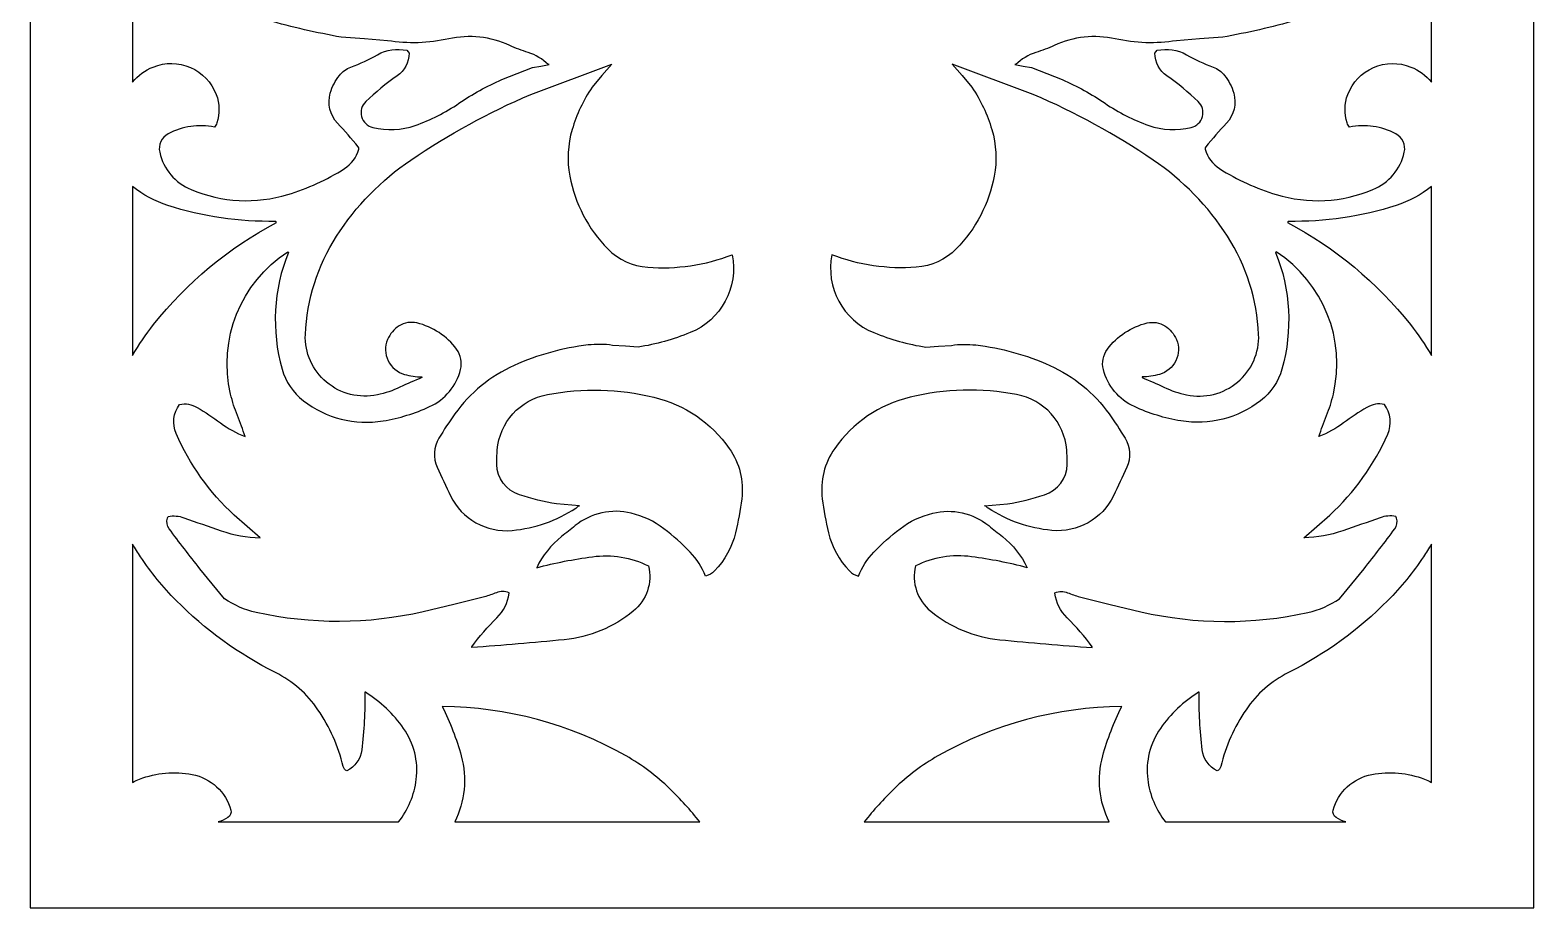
# Model space of a CAD drawing. Header units: centimetres. Extents: x -1.13 to 1.13, y -4.26 to 4.26.
# Drawn here: x -1.129 to 1.129, y -4.261 to -2.943 of the extents above; entities that cross this region are included whole.
import ezdxf

# ---------------------------------------------------------------- set-up
doc = ezdxf.new("R2010")
doc.units = ezdxf.units.CM
doc.header["$MEASUREMENT"] = 0
doc.layers.add('Layer 1', color=7, linetype='Continuous')

msp = doc.modelspace()

# ---------------------------------------------------------------- linework, layer by layer
at = {"layer": 'Layer 1', "color": 177}
for points, knots in [([(-1.12941, 4.26053), (-1.12941, 4.26053), (1.12942, 4.26053), (1.12942, 4.26053), (1.12942, 4.26053), (1.12942, 4.26053), (1.12942, -4.26054), (1.12942, -4.26054), (1.12942, -4.26054), (1.12942, -4.26054), (-1.12941, -4.26054), (-1.12941, -4.26054), (-1.12941, -4.26054), (-1.12941, -4.26054), (-1.12941, 4.26053), (-1.12941, 4.26053)], [0, 0, 0, 0, 0.2, 0.2, 0.2, 0.2, 0.4, 0.4, 0.4, 0.4, 0.6, 0.6, 0.6, 0.6, 1, 1, 1, 1]), ([(-0.97542, -3.02058), (-0.97542, -3.02058), (-0.97542, -2.56163), (-0.97542, -2.56163), (-0.97542, -2.56163), (-0.96508, -2.57452), (-0.95244, -2.5855), (-0.9381, -2.59396), (-0.9381, -2.59396), (-0.93517, -2.59569), (-0.93176, -2.59646), (-0.92837, -2.59618), (-0.92837, -2.59618), (-0.92268, -2.58577), (-0.92312, -2.57311), (-0.92954, -2.56312), (-0.92954, -2.56312), (-0.93936, -2.54782), (-0.94772, -2.53165), (-0.95452, -2.51481), (-0.95452, -2.51481), (-0.96332, -2.49304), (-0.95618, -2.46818), (-0.93717, -2.45423), (-0.93717, -2.45423), (-0.92495, -2.44528), (-0.91176, -2.43773), (-0.89781, -2.43173), (-0.89781, -2.43173), (-0.8856, -2.42647), (-0.87199, -2.42535), (-0.85907, -2.42852), (-0.85907, -2.42852), (-0.83942, -2.43333), (-0.82527, -2.45027), (-0.82412, -2.47029), (-0.82412, -2.47029), (-0.82369, -2.47802), (-0.82355, -2.48577), (-0.82372, -2.49351), (-0.82372, -2.49351), (-0.82382, -2.49824), (-0.82536, -2.50283), (-0.82812, -2.50669), (-0.82812, -2.50669), (-0.82812, -2.50669), (-0.848, -2.5228), (-0.848, -2.5228), (-0.848, -2.5228), (-0.8884, -2.56194), (-0.91917, -2.60982), (-0.93785, -2.66266), (-0.93785, -2.66266), (-0.95326, -2.70626), (-0.95058, -2.75418), (-0.93037, -2.79581), (-0.93037, -2.79581), (-0.89907, -2.86027), (-0.84139, -2.90842), (-0.77195, -2.92798), (-0.77195, -2.92798), (-0.73573, -2.93819), (-0.69902, -2.94662), (-0.66196, -2.95325), (-0.66196, -2.95325), (-0.66196, -2.95325), (-0.62719, -2.95594), (-0.62719, -2.95594), (-0.62719, -2.95594), (-0.62719, -2.95594), (-0.59242, -2.95862), (-0.59242, -2.95862), (-0.59242, -2.95862), (-0.56187, -2.96339), (-0.53067, -2.9624), (-0.50048, -2.95571), (-0.50048, -2.95571), (-0.46973, -2.94888), (-0.43757, -2.95238), (-0.40904, -2.96563), (-0.40904, -2.96563), (-0.40005, -2.9698), (-0.39078, -2.97336), (-0.3813, -2.97627), (-0.3813, -2.97627), (-0.36994, -2.97975), (-0.35963, -2.986), (-0.3513, -2.99442), (-0.3513, -2.99442), (-0.3513, -2.99442), (-0.3504, -2.99442), (-0.3504, -2.99442), (-0.3504, -2.99442), (-0.3504, -2.99442), (-0.34949, -2.99442), (-0.34949, -2.99442), (-0.34949, -2.99442), (-0.34949, -2.99442), (-0.36214, -2.99665), (-0.36214, -2.99665), (-0.36214, -2.99665), (-0.36214, -2.99665), (-0.37478, -2.99889), (-0.37478, -2.99889), (-0.37478, -2.99889), (-0.37478, -2.99889), (-0.39781, -3.00784), (-0.39781, -3.00784), (-0.39781, -3.00784), (-0.39781, -3.00784), (-0.42084, -3.01679), (-0.42084, -3.01679), (-0.42084, -3.01679), (-0.44338, -3.02665), (-0.46493, -3.0386), (-0.48519, -3.05248), (-0.48519, -3.05248), (-0.5055, -3.0664), (-0.52759, -3.07757), (-0.55088, -3.0857), (-0.55088, -3.0857), (-0.57133, -3.09284), (-0.59342, -3.09394), (-0.6145, -3.08889), (-0.6145, -3.08889), (-0.62279, -3.08691), (-0.62924, -3.08064), (-0.63147, -3.07249), (-0.63147, -3.07249), (-0.6337, -3.06433), (-0.63126, -3.05562), (-0.62511, -3.04977), (-0.62511, -3.04977), (-0.61043, -3.03587), (-0.59475, -3.02306), (-0.57819, -3.01144), (-0.57819, -3.01144), (-0.56702, -3.0036), (-0.56024, -2.99098), (-0.55991, -2.97741), (-0.55991, -2.97741), (-0.55991, -2.97741), (-0.56172, -2.97517), (-0.56172, -2.97517), (-0.56172, -2.97517), (-0.56172, -2.97517), (-0.56353, -2.97294), (-0.56353, -2.97294), (-0.56353, -2.97294), (-0.57848, -2.96969), (-0.59413, -2.97203), (-0.60745, -2.97952), (-0.60745, -2.97952), (-0.62035, -2.98677), (-0.63379, -2.99302), (-0.64766, -2.99822), (-0.64766, -2.99822), (-0.65434, -3.00073), (-0.66023, -3.00498), (-0.66467, -3.01053), (-0.66467, -3.01053), (-0.67098, -3.01839), (-0.67566, -3.02741), (-0.67845, -3.03706), (-0.67845, -3.03706), (-0.68305, -3.05304), (-0.67891, -3.07026), (-0.6675, -3.08245), (-0.6675, -3.08245), (-0.65683, -3.09386), (-0.64652, -3.1056), (-0.6366, -3.11766), (-0.6366, -3.11766), (-0.63572, -3.11873), (-0.63541, -3.12016), (-0.63577, -3.1215), (-0.63577, -3.1215), (-0.63903, -3.13351), (-0.6467, -3.14388), (-0.65727, -3.15059), (-0.65727, -3.15059), (-0.68371, -3.16735), (-0.71232, -3.18044), (-0.74234, -3.18951), (-0.74234, -3.18951), (-0.79008, -3.20394), (-0.84138, -3.20132), (-0.88738, -3.18212), (-0.88738, -3.18212), (-0.91139, -3.17209), (-0.92902, -3.1512), (-0.93474, -3.12601), (-0.93474, -3.12601), (-0.93725, -3.11499), (-0.93202, -3.10368), (-0.92197, -3.09834), (-0.92197, -3.09834), (-0.90071, -3.08706), (-0.87613, -3.08354), (-0.85251, -3.08838), (-0.85251, -3.08838), (-0.85087, -3.08654), (-0.84963, -3.08436), (-0.84889, -3.08202), (-0.84889, -3.08202), (-0.84441, -3.06803), (-0.84473, -3.05295), (-0.8498, -3.03916), (-0.8498, -3.03916), (-0.85666, -3.02109), (-0.87063, -3.00644), (-0.88848, -2.99871), (-0.88848, -2.99871), (-0.90633, -2.99097), (-0.92658, -2.99072), (-0.94462, -2.998), (-0.94462, -2.998), (-0.95669, -3.00286), (-0.96727, -3.01065), (-0.97542, -3.02058)], [0, 0, 0, 0, 0.0178571, 0.0178571, 0.0178571, 0.0178571, 0.0357143, 0.0357143, 0.0357143, 0.0357143, 0.0535714, 0.0535714, 0.0535714, 0.0535714, 0.0714286, 0.0714286, 0.0714286, 0.0714286, 0.0892857, 0.0892857, 0.0892857, 0.0892857, 0.1071429, 0.1071429, 0.1071429, 0.1071429, 0.125, 0.125, 0.125, 0.125, 0.1428571, 0.1428571, 0.1428571, 0.1428571, 0.1607143, 0.1607143, 0.1607143, 0.1607143, 0.1785714, 0.1785714, 0.1785714, 0.1785714, 0.1964286, 0.1964286, 0.1964286, 0.1964286, 0.2142857, 0.2142857, 0.2142857, 0.2142857, 0.2321429, 0.2321429, 0.2321429, 0.2321429, 0.25, 0.25, 0.25, 0.25, 0.2678571, 0.2678571, 0.2678571, 0.2678571, 0.2857143, 0.2857143, 0.2857143, 0.2857143, 0.3035714, 0.3035714, 0.3035714, 0.3035714, 0.3214286, 0.3214286, 0.3214286, 0.3214286, 0.3392857, 0.3392857, 0.3392857, 0.3392857, 0.3571429, 0.3571429, 0.3571429, 0.3571429, 0.375, 0.375, 0.375, 0.375, 0.3928571, 0.3928571, 0.3928571, 0.3928571, 0.4107143, 0.4107143, 0.4107143, 0.4107143, 0.4285714, 0.4285714, 0.4285714, 0.4285714, 0.4464286, 0.4464286, 0.4464286, 0.4464286, 0.4642857, 0.4642857, 0.4642857, 0.4642857, 0.4821429, 0.4821429, 0.4821429, 0.4821429, 0.5, 0.5, 0.5, 0.5, 0.5178571, 0.5178571, 0.5178571, 0.5178571, 0.5357143, 0.5357143, 0.5357143, 0.5357143, 0.5535714, 0.5535714, 0.5535714, 0.5535714, 0.5714286, 0.5714286, 0.5714286, 0.5714286, 0.5892857, 0.5892857, 0.5892857, 0.5892857, 0.6071429, 0.6071429, 0.6071429, 0.6071429, 0.625, 0.625, 0.625, 0.625, 0.6428571, 0.6428571, 0.6428571, 0.6428571, 0.6607143, 0.6607143, 0.6607143, 0.6607143, 0.6785714, 0.6785714, 0.6785714, 0.6785714, 0.6964286, 0.6964286, 0.6964286, 0.6964286, 0.7142857, 0.7142857, 0.7142857, 0.7142857, 0.7321429, 0.7321429, 0.7321429, 0.7321429, 0.75, 0.75, 0.75, 0.75, 0.7678571, 0.7678571, 0.7678571, 0.7678571, 0.7857143, 0.7857143, 0.7857143, 0.7857143, 0.8035714, 0.8035714, 0.8035714, 0.8035714, 0.8214286, 0.8214286, 0.8214286, 0.8214286, 0.8392857, 0.8392857, 0.8392857, 0.8392857, 0.8571429, 0.8571429, 0.8571429, 0.8571429, 0.875, 0.875, 0.875, 0.875, 0.8928571, 0.8928571, 0.8928571, 0.8928571, 0.9107143, 0.9107143, 0.9107143, 0.9107143, 0.9285714, 0.9285714, 0.9285714, 0.9285714, 0.9464286, 0.9464286, 0.9464286, 0.9464286, 0.9642857, 0.9642857, 0.9642857, 0.9642857, 1, 1, 1, 1]), ([(0.97542, -2.56163), (0.97542, -2.56163), (0.97542, -3.02059), (0.97542, -3.02059), (0.97542, -3.02059), (0.96727, -3.01065), (0.95671, -3.00286), (0.94463, -2.998), (0.94463, -2.998), (0.92655, -2.99073), (0.90627, -2.99101), (0.88841, -2.99878), (0.88841, -2.99878), (0.87055, -3.00655), (0.85665, -3.02106), (0.8498, -3.03916), (0.8498, -3.03916), (0.84473, -3.05297), (0.84441, -3.06804), (0.8489, -3.08204), (0.8489, -3.08204), (0.84965, -3.08438), (0.85088, -3.08654), (0.85252, -3.08838), (0.85252, -3.08838), (0.87612, -3.08354), (0.90072, -3.08707), (0.92198, -3.09834), (0.92198, -3.09834), (0.93202, -3.10367), (0.93724, -3.115), (0.93475, -3.12601), (0.93475, -3.12601), (0.92903, -3.15118), (0.91138, -3.17209), (0.88738, -3.18212), (0.88738, -3.18212), (0.84141, -3.20132), (0.79006, -3.20393), (0.74234, -3.18951), (0.74234, -3.18951), (0.71233, -3.18044), (0.6837, -3.16734), (0.65727, -3.15059), (0.65727, -3.15059), (0.6467, -3.14389), (0.63903, -3.13351), (0.63577, -3.1215), (0.63577, -3.1215), (0.63541, -3.12016), (0.63572, -3.11873), (0.63661, -3.11766), (0.63661, -3.11766), (0.64652, -3.1056), (0.65683, -3.09386), (0.6675, -3.08245), (0.6675, -3.08245), (0.67891, -3.07025), (0.68306, -3.05305), (0.67845, -3.03706), (0.67845, -3.03706), (0.67566, -3.02741), (0.67098, -3.01839), (0.66467, -3.01053), (0.66467, -3.01053), (0.66023, -3.00498), (0.65435, -3.00073), (0.64766, -2.99822), (0.64766, -2.99822), (0.63379, -2.99302), (0.62035, -2.98677), (0.60745, -2.97952), (0.60745, -2.97952), (0.59413, -2.97203), (0.57849, -2.96968), (0.56353, -2.97294), (0.56353, -2.97294), (0.56353, -2.97294), (0.56172, -2.97517), (0.56172, -2.97517), (0.56172, -2.97517), (0.56172, -2.97517), (0.55992, -2.97741), (0.55992, -2.97741), (0.55992, -2.97741), (0.56024, -2.99098), (0.56701, -3.0036), (0.57819, -3.01144), (0.57819, -3.01144), (0.59475, -3.02306), (0.61044, -3.03587), (0.62511, -3.04977), (0.62511, -3.04977), (0.63127, -3.05558), (0.63374, -3.06426), (0.63155, -3.07241), (0.63155, -3.07241), (0.62936, -3.08055), (0.62276, -3.08688), (0.6145, -3.08889), (0.6145, -3.08889), (0.59343, -3.09394), (0.57133, -3.09283), (0.55088, -3.0857), (0.55088, -3.0857), (0.5276, -3.07757), (0.5055, -3.0664), (0.48519, -3.05248), (0.48519, -3.05248), (0.46493, -3.0386), (0.44338, -3.02665), (0.42085, -3.01679), (0.42085, -3.01679), (0.42085, -3.01679), (0.39781, -3.00784), (0.39781, -3.00784), (0.39781, -3.00784), (0.39781, -3.00784), (0.37478, -2.99889), (0.37478, -2.99889), (0.37478, -2.99889), (0.37478, -2.99889), (0.36214, -2.99665), (0.36214, -2.99665), (0.36214, -2.99665), (0.36214, -2.99665), (0.34949, -2.99442), (0.34949, -2.99442), (0.34949, -2.99442), (0.34949, -2.99442), (0.3504, -2.99442), (0.3504, -2.99442), (0.3504, -2.99442), (0.3504, -2.99442), (0.3513, -2.99442), (0.3513, -2.99442), (0.3513, -2.99442), (0.35963, -2.986), (0.36994, -2.97975), (0.3813, -2.97627), (0.3813, -2.97627), (0.39079, -2.97336), (0.40006, -2.9698), (0.40904, -2.96563), (0.40904, -2.96563), (0.43756, -2.95238), (0.46974, -2.94889), (0.50048, -2.95571), (0.50048, -2.95571), (0.53067, -2.9624), (0.56186, -2.96339), (0.59243, -2.95862), (0.59243, -2.95862), (0.59243, -2.95862), (0.62719, -2.95594), (0.62719, -2.95594), (0.62719, -2.95594), (0.62719, -2.95594), (0.66196, -2.95325), (0.66196, -2.95325), (0.66196, -2.95325), (0.69902, -2.94662), (0.73573, -2.93819), (0.77195, -2.92798), (0.77195, -2.92798), (0.84142, -2.90839), (0.89907, -2.86032), (0.93037, -2.79581), (0.93037, -2.79581), (0.95058, -2.75415), (0.95328, -2.70628), (0.93785, -2.66266), (0.93785, -2.66266), (0.91916, -2.6098), (0.88842, -2.56195), (0.848, -2.5228), (0.848, -2.5228), (0.848, -2.5228), (0.82813, -2.50669), (0.82813, -2.50669), (0.82813, -2.50669), (0.82536, -2.50283), (0.82382, -2.49824), (0.82372, -2.49351), (0.82372, -2.49351), (0.82355, -2.48577), (0.82369, -2.47802), (0.82413, -2.47029), (0.82413, -2.47029), (0.82526, -2.45029), (0.83945, -2.43334), (0.85907, -2.42852), (0.85907, -2.42852), (0.87199, -2.42534), (0.88561, -2.42647), (0.89782, -2.43173), (0.89782, -2.43173), (0.91175, -2.43773), (0.92496, -2.44528), (0.93717, -2.45423), (0.93717, -2.45423), (0.95617, -2.46816), (0.96329, -2.49306), (0.95452, -2.51481), (0.95452, -2.51481), (0.94773, -2.53164), (0.93936, -2.54782), (0.92954, -2.56312), (0.92954, -2.56312), (0.92312, -2.57312), (0.92267, -2.58576), (0.92837, -2.59618), (0.92837, -2.59618), (0.93177, -2.59646), (0.93517, -2.59569), (0.9381, -2.59396), (0.9381, -2.59396), (0.95245, -2.58549), (0.96508, -2.57452), (0.97542, -2.56163)], [0, 0, 0, 0, 0.0178571, 0.0178571, 0.0178571, 0.0178571, 0.0357143, 0.0357143, 0.0357143, 0.0357143, 0.0535714, 0.0535714, 0.0535714, 0.0535714, 0.0714286, 0.0714286, 0.0714286, 0.0714286, 0.0892857, 0.0892857, 0.0892857, 0.0892857, 0.1071429, 0.1071429, 0.1071429, 0.1071429, 0.125, 0.125, 0.125, 0.125, 0.1428571, 0.1428571, 0.1428571, 0.1428571, 0.1607143, 0.1607143, 0.1607143, 0.1607143, 0.1785714, 0.1785714, 0.1785714, 0.1785714, 0.1964286, 0.1964286, 0.1964286, 0.1964286, 0.2142857, 0.2142857, 0.2142857, 0.2142857, 0.2321429, 0.2321429, 0.2321429, 0.2321429, 0.25, 0.25, 0.25, 0.25, 0.2678571, 0.2678571, 0.2678571, 0.2678571, 0.2857143, 0.2857143, 0.2857143, 0.2857143, 0.3035714, 0.3035714, 0.3035714, 0.3035714, 0.3214286, 0.3214286, 0.3214286, 0.3214286, 0.3392857, 0.3392857, 0.3392857, 0.3392857, 0.3571429, 0.3571429, 0.3571429, 0.3571429, 0.375, 0.375, 0.375, 0.375, 0.3928571, 0.3928571, 0.3928571, 0.3928571, 0.4107143, 0.4107143, 0.4107143, 0.4107143, 0.4285714, 0.4285714, 0.4285714, 0.4285714, 0.4464286, 0.4464286, 0.4464286, 0.4464286, 0.4642857, 0.4642857, 0.4642857, 0.4642857, 0.4821429, 0.4821429, 0.4821429, 0.4821429, 0.5, 0.5, 0.5, 0.5, 0.5178571, 0.5178571, 0.5178571, 0.5178571, 0.5357143, 0.5357143, 0.5357143, 0.5357143, 0.5535714, 0.5535714, 0.5535714, 0.5535714, 0.5714286, 0.5714286, 0.5714286, 0.5714286, 0.5892857, 0.5892857, 0.5892857, 0.5892857, 0.6071429, 0.6071429, 0.6071429, 0.6071429, 0.625, 0.625, 0.625, 0.625, 0.6428571, 0.6428571, 0.6428571, 0.6428571, 0.6607143, 0.6607143, 0.6607143, 0.6607143, 0.6785714, 0.6785714, 0.6785714, 0.6785714, 0.6964286, 0.6964286, 0.6964286, 0.6964286, 0.7142857, 0.7142857, 0.7142857, 0.7142857, 0.7321429, 0.7321429, 0.7321429, 0.7321429, 0.75, 0.75, 0.75, 0.75, 0.7678571, 0.7678571, 0.7678571, 0.7678571, 0.7857143, 0.7857143, 0.7857143, 0.7857143, 0.8035714, 0.8035714, 0.8035714, 0.8035714, 0.8214286, 0.8214286, 0.8214286, 0.8214286, 0.8392857, 0.8392857, 0.8392857, 0.8392857, 0.8571429, 0.8571429, 0.8571429, 0.8571429, 0.875, 0.875, 0.875, 0.875, 0.8928571, 0.8928571, 0.8928571, 0.8928571, 0.9107143, 0.9107143, 0.9107143, 0.9107143, 0.9285714, 0.9285714, 0.9285714, 0.9285714, 0.9464286, 0.9464286, 0.9464286, 0.9464286, 0.9642857, 0.9642857, 0.9642857, 0.9642857, 1, 1, 1, 1]), ([(-0.25557, -2.99352), (-0.25557, -2.99352), (-0.37749, -3.03916), (-0.37749, -3.03916), (-0.37749, -3.03916), (-0.44049, -3.06624), (-0.50072, -3.09921), (-0.5574, -3.13763), (-0.5574, -3.13763), (-0.6021, -3.16793), (-0.64012, -3.20688), (-0.66919, -3.25216), (-0.66919, -3.25216), (-0.69758, -3.2964), (-0.71371, -3.34724), (-0.71595, -3.39962), (-0.71595, -3.39962), (-0.71709, -3.42707), (-0.70536, -3.4535), (-0.68416, -3.47121), (-0.68416, -3.47121), (-0.66297, -3.48892), (-0.63488, -3.49596), (-0.60778, -3.49021), (-0.60778, -3.49021), (-0.59602, -3.48772), (-0.58461, -3.48387), (-0.57378, -3.47871), (-0.57378, -3.47871), (-0.56298, -3.47358), (-0.55203, -3.46875), (-0.54095, -3.46425), (-0.54095, -3.46425), (-0.54095, -3.46425), (-0.54095, -3.4638), (-0.54095, -3.4638), (-0.54095, -3.4638), (-0.54095, -3.4638), (-0.54095, -3.46335), (-0.54095, -3.46335), (-0.54095, -3.46335), (-0.54975, -3.46322), (-0.5585, -3.46195), (-0.56696, -3.45957), (-0.56696, -3.45957), (-0.57779, -3.45653), (-0.58678, -3.44904), (-0.59165, -3.43899), (-0.59165, -3.43899), (-0.59652, -3.42895), (-0.59679, -3.41725), (-0.59242, -3.40698), (-0.59242, -3.40698), (-0.58886, -3.3986), (-0.58276, -3.3915), (-0.57499, -3.38667), (-0.57499, -3.38667), (-0.56709, -3.38175), (-0.55751, -3.38019), (-0.54844, -3.38233), (-0.54844, -3.38233), (-0.52439, -3.38801), (-0.50318, -3.40205), (-0.48867, -3.42188), (-0.48867, -3.42188), (-0.48226, -3.43064), (-0.48009, -3.44177), (-0.48276, -3.45227), (-0.48276, -3.45227), (-0.48898, -3.47684), (-0.5061, -3.49731), (-0.52929, -3.50797), (-0.52929, -3.50797), (-0.55145, -3.51815), (-0.57491, -3.52533), (-0.59901, -3.5293), (-0.59901, -3.5293), (-0.64144, -3.53631), (-0.68492, -3.52536), (-0.71885, -3.49915), (-0.71885, -3.49915), (-0.73443, -3.48712), (-0.74569, -3.47044), (-0.75097, -3.45158), (-0.75097, -3.45158), (-0.76717, -3.39371), (-0.76382, -3.33213), (-0.74144, -3.27632), (-0.74144, -3.27632), (-0.74144, -3.27632), (-0.74234, -3.27542), (-0.74234, -3.27542), (-0.74234, -3.27542), (-0.81328, -3.32196), (-0.84752, -3.40722), (-0.82812, -3.48931), (-0.82812, -3.48931), (-0.82556, -3.50021), (-0.82217, -3.51091), (-0.818, -3.52132), (-0.818, -3.52132), (-0.81384, -3.53172), (-0.80999, -3.54223), (-0.80645, -3.55285), (-0.80645, -3.55285), (-0.8196, -3.54765), (-0.83203, -3.54078), (-0.84341, -3.53244), (-0.84341, -3.53244), (-0.85476, -3.52412), (-0.8665, -3.51634), (-0.87857, -3.5091), (-0.87857, -3.5091), (-0.88647, -3.50438), (-0.89585, -3.50275), (-0.90489, -3.50452), (-0.90489, -3.50452), (-0.91429, -3.51727), (-0.91619, -3.53399), (-0.90986, -3.54849), (-0.90986, -3.54849), (-0.88966, -3.59485), (-0.85999, -3.63655), (-0.82271, -3.67098), (-0.82271, -3.67098), (-0.82271, -3.67098), (-0.8033, -3.68798), (-0.8033, -3.68798), (-0.8033, -3.68798), (-0.8033, -3.68798), (-0.78388, -3.70499), (-0.78388, -3.70499), (-0.78388, -3.70499), (-0.80379, -3.70441), (-0.82351, -3.70082), (-0.84234, -3.69435), (-0.84234, -3.69435), (-0.86106, -3.68792), (-0.87974, -3.68138), (-0.89838, -3.67473), (-0.89838, -3.67473), (-0.90596, -3.67202), (-0.91412, -3.67134), (-0.92205, -3.67277), (-0.92205, -3.67277), (-0.92205, -3.67277), (-0.9225, -3.67411), (-0.9225, -3.67411), (-0.9225, -3.67411), (-0.9225, -3.67411), (-0.92295, -3.67545), (-0.92295, -3.67545), (-0.92295, -3.67545), (-0.92485, -3.68081), (-0.92394, -3.68675), (-0.92053, -3.69131), (-0.92053, -3.69131), (-0.90537, -3.7116), (-0.88992, -3.73167), (-0.87419, -3.75152), (-0.87419, -3.75152), (-0.87419, -3.75152), (-0.85567, -3.77389), (-0.85567, -3.77389), (-0.85567, -3.77389), (-0.85567, -3.77389), (-0.83716, -3.79627), (-0.83716, -3.79627), (-0.83716, -3.79627), (-0.82296, -3.80613), (-0.80695, -3.81315), (-0.79002, -3.81691), (-0.79002, -3.81691), (-0.70737, -3.8353), (-0.62164, -3.83498), (-0.53914, -3.81595), (-0.53914, -3.81595), (-0.53914, -3.81595), (-0.49308, -3.80477), (-0.49308, -3.80477), (-0.49308, -3.80477), (-0.49308, -3.80477), (-0.44703, -3.79359), (-0.44703, -3.79359), (-0.44703, -3.79359), (-0.44091, -3.79185), (-0.43491, -3.78973), (-0.42907, -3.78724), (-0.42907, -3.78724), (-0.42298, -3.78464), (-0.41607, -3.78467), (-0.41, -3.78732), (-0.41, -3.78732), (-0.41, -3.78732), (-0.41, -3.78776), (-0.41, -3.78776), (-0.41, -3.78776), (-0.41, -3.78776), (-0.41, -3.78821), (-0.41, -3.78821), (-0.41, -3.78821), (-0.41174, -3.80213), (-0.41818, -3.81507), (-0.42825, -3.82493), (-0.42825, -3.82493), (-0.44206, -3.83845), (-0.45469, -3.85311), (-0.46599, -3.86876), (-0.46599, -3.86876), (-0.46599, -3.86876), (-0.46599, -3.8692), (-0.46599, -3.8692), (-0.46599, -3.8692), (-0.46599, -3.8692), (-0.46599, -3.86965), (-0.46599, -3.86965), (-0.46599, -3.86965), (-0.41962, -3.86627), (-0.3733, -3.86234), (-0.32703, -3.85783), (-0.32703, -3.85783), (-0.28897, -3.85413), (-0.25292, -3.83927), (-0.22344, -3.81514), (-0.22344, -3.81514), (-0.20329, -3.79864), (-0.19438, -3.77224), (-0.20048, -3.74705), (-0.20048, -3.74705), (-0.22654, -3.73421), (-0.25587, -3.72939), (-0.28472, -3.73323), (-0.28472, -3.73323), (-0.31295, -3.73699), (-0.34092, -3.7425), (-0.36846, -3.74973), (-0.36846, -3.74973), (-0.35973, -3.73159), (-0.34696, -3.71563), (-0.33112, -3.70306), (-0.33112, -3.70306), (-0.32425, -3.69761), (-0.3174, -3.69213), (-0.31059, -3.68662), (-0.31059, -3.68662), (-0.2871, -3.66762), (-0.25594, -3.66067), (-0.2265, -3.66784), (-0.2265, -3.66784), (-0.2087, -3.67217), (-0.192, -3.68014), (-0.17746, -3.69121), (-0.17746, -3.69121), (-0.16339, -3.70193), (-0.15018, -3.71373), (-0.13796, -3.72649), (-0.13796, -3.72649), (-0.12801, -3.73686), (-0.12012, -3.749), (-0.1147, -3.76226), (-0.1147, -3.76226), (-0.10958, -3.76107), (-0.10493, -3.75843), (-0.10131, -3.75466), (-0.10131, -3.75466), (-0.08586, -3.73863), (-0.07501, -3.71882), (-0.06986, -3.69725), (-0.06986, -3.69725), (-0.06584, -3.68041), (-0.06271, -3.66337), (-0.06049, -3.6462), (-0.06049, -3.6462), (-0.05704, -3.6196), (-0.06368, -3.59269), (-0.07914, -3.57068), (-0.07914, -3.57068), (-0.10616, -3.53221), (-0.1464, -3.50486), (-0.19236, -3.49378), (-0.19236, -3.49378), (-0.24483, -3.48113), (-0.29941, -3.47975), (-0.35246, -3.48975), (-0.35246, -3.48975), (-0.3936, -3.49751), (-0.4244, -3.53156), (-0.42763, -3.57294), (-0.42763, -3.57294), (-0.4282, -3.58014), (-0.42843, -3.58737), (-0.42833, -3.59459), (-0.42833, -3.59459), (-0.42803, -3.61548), (-0.41438, -3.63387), (-0.39432, -3.64034), (-0.39432, -3.64034), (-0.37612, -3.64621), (-0.35752, -3.65078), (-0.33866, -3.65398), (-0.33866, -3.65398), (-0.33866, -3.65398), (-0.30434, -3.65666), (-0.30434, -3.65666), (-0.30434, -3.65666), (-0.30434, -3.65666), (-0.30525, -3.65711), (-0.30525, -3.65711), (-0.30525, -3.65711), (-0.30525, -3.65711), (-0.30615, -3.65756), (-0.30615, -3.65756), (-0.30615, -3.65756), (-0.30721, -3.65859), (-0.30837, -3.65952), (-0.30962, -3.66033), (-0.30962, -3.66033), (-0.33826, -3.67907), (-0.37111, -3.69055), (-0.40527, -3.69377), (-0.40527, -3.69377), (-0.44402, -3.69744), (-0.48098, -3.67665), (-0.49772, -3.64182), (-0.49772, -3.64182), (-0.50455, -3.6276), (-0.51128, -3.61333), (-0.5179, -3.59902), (-0.5179, -3.59902), (-0.5244, -3.58497), (-0.52347, -3.56863), (-0.51542, -3.5554), (-0.51542, -3.5554), (-0.50783, -3.54292), (-0.49978, -3.53073), (-0.49128, -3.51884), (-0.49128, -3.51884), (-0.46865, -3.48718), (-0.4379, -3.46205), (-0.40224, -3.44605), (-0.40224, -3.44605), (-0.36698, -3.43023), (-0.32947, -3.41988), (-0.29104, -3.41537), (-0.29104, -3.41537), (-0.27895, -3.41395), (-0.26671, -3.41414), (-0.25467, -3.41592), (-0.25467, -3.41592), (-0.25467, -3.41592), (-0.23526, -3.41727), (-0.23526, -3.41727), (-0.23526, -3.41727), (-0.23526, -3.41727), (-0.21584, -3.41861), (-0.21584, -3.41861), (-0.21584, -3.41861), (-0.18915, -3.41434), (-0.16305, -3.40704), (-0.13805, -3.39686), (-0.13805, -3.39686), (-0.09145, -3.37785), (-0.06498, -3.32885), (-0.07496, -3.2799), (-0.07496, -3.2799), (-0.11524, -3.29545), (-0.15854, -3.30189), (-0.20165, -3.29876), (-0.20165, -3.29876), (-0.22437, -3.2971), (-0.24571, -3.28726), (-0.26163, -3.27111), (-0.26163, -3.27111), (-0.2912, -3.2411), (-0.3111, -3.20302), (-0.31879, -3.16177), (-0.31879, -3.16177), (-0.32312, -3.13851), (-0.32188, -3.11457), (-0.31518, -3.09187), (-0.31518, -3.09187), (-0.30852, -3.06936), (-0.29848, -3.04797), (-0.28538, -3.02843), (-0.28538, -3.02843), (-0.28538, -3.02843), (-0.27047, -3.01097), (-0.27047, -3.01097), (-0.27047, -3.01097), (-0.27047, -3.01097), (-0.25557, -2.99352), (-0.25557, -2.99352)], [0, 0, 0, 0, 0.010101, 0.010101, 0.010101, 0.010101, 0.020202, 0.020202, 0.020202, 0.020202, 0.030303, 0.030303, 0.030303, 0.030303, 0.040404, 0.040404, 0.040404, 0.040404, 0.0505051, 0.0505051, 0.0505051, 0.0505051, 0.0606061, 0.0606061, 0.0606061, 0.0606061, 0.0707071, 0.0707071, 0.0707071, 0.0707071, 0.0808081, 0.0808081, 0.0808081, 0.0808081, 0.0909091, 0.0909091, 0.0909091, 0.0909091, 0.1010101, 0.1010101, 0.1010101, 0.1010101, 0.1111111, 0.1111111, 0.1111111, 0.1111111, 0.1212121, 0.1212121, 0.1212121, 0.1212121, 0.1313131, 0.1313131, 0.1313131, 0.1313131, 0.1414141, 0.1414141, 0.1414141, 0.1414141, 0.1515152, 0.1515152, 0.1515152, 0.1515152, 0.1616162, 0.1616162, 0.1616162, 0.1616162, 0.1717172, 0.1717172, 0.1717172, 0.1717172, 0.1818182, 0.1818182, 0.1818182, 0.1818182, 0.1919192, 0.1919192, 0.1919192, 0.1919192, 0.2020202, 0.2020202, 0.2020202, 0.2020202, 0.2121212, 0.2121212, 0.2121212, 0.2121212, 0.2222222, 0.2222222, 0.2222222, 0.2222222, 0.2323232, 0.2323232, 0.2323232, 0.2323232, 0.2424242, 0.2424242, 0.2424242, 0.2424242, 0.2525253, 0.2525253, 0.2525253, 0.2525253, 0.2626263, 0.2626263, 0.2626263, 0.2626263, 0.2727273, 0.2727273, 0.2727273, 0.2727273, 0.2828283, 0.2828283, 0.2828283, 0.2828283, 0.2929293, 0.2929293, 0.2929293, 0.2929293, 0.3030303, 0.3030303, 0.3030303, 0.3030303, 0.3131313, 0.3131313, 0.3131313, 0.3131313, 0.3232323, 0.3232323, 0.3232323, 0.3232323, 0.3333333, 0.3333333, 0.3333333, 0.3333333, 0.3434343, 0.3434343, 0.3434343, 0.3434343, 0.3535354, 0.3535354, 0.3535354, 0.3535354, 0.3636364, 0.3636364, 0.3636364, 0.3636364, 0.3737374, 0.3737374, 0.3737374, 0.3737374, 0.3838384, 0.3838384, 0.3838384, 0.3838384, 0.3939394, 0.3939394, 0.3939394, 0.3939394, 0.4040404, 0.4040404, 0.4040404, 0.4040404, 0.4141414, 0.4141414, 0.4141414, 0.4141414, 0.4242424, 0.4242424, 0.4242424, 0.4242424, 0.4343434, 0.4343434, 0.4343434, 0.4343434, 0.4444444, 0.4444444, 0.4444444, 0.4444444, 0.4545455, 0.4545455, 0.4545455, 0.4545455, 0.4646465, 0.4646465, 0.4646465, 0.4646465, 0.4747475, 0.4747475, 0.4747475, 0.4747475, 0.4848485, 0.4848485, 0.4848485, 0.4848485, 0.4949495, 0.4949495, 0.4949495, 0.4949495, 0.5050505, 0.5050505, 0.5050505, 0.5050505, 0.5151515, 0.5151515, 0.5151515, 0.5151515, 0.5252525, 0.5252525, 0.5252525, 0.5252525, 0.5353535, 0.5353535, 0.5353535, 0.5353535, 0.5454545, 0.5454545, 0.5454545, 0.5454545, 0.5555556, 0.5555556, 0.5555556, 0.5555556, 0.5656566, 0.5656566, 0.5656566, 0.5656566, 0.5757576, 0.5757576, 0.5757576, 0.5757576, 0.5858586, 0.5858586, 0.5858586, 0.5858586, 0.5959596, 0.5959596, 0.5959596, 0.5959596, 0.6060606, 0.6060606, 0.6060606, 0.6060606, 0.6161616, 0.6161616, 0.6161616, 0.6161616, 0.6262626, 0.6262626, 0.6262626, 0.6262626, 0.6363636, 0.6363636, 0.6363636, 0.6363636, 0.6464646, 0.6464646, 0.6464646, 0.6464646, 0.6565657, 0.6565657, 0.6565657, 0.6565657, 0.6666667, 0.6666667, 0.6666667, 0.6666667, 0.6767677, 0.6767677, 0.6767677, 0.6767677, 0.6868687, 0.6868687, 0.6868687, 0.6868687, 0.6969697, 0.6969697, 0.6969697, 0.6969697, 0.7070707, 0.7070707, 0.7070707, 0.7070707, 0.7171717, 0.7171717, 0.7171717, 0.7171717, 0.7272727, 0.7272727, 0.7272727, 0.7272727, 0.7373737, 0.7373737, 0.7373737, 0.7373737, 0.7474747, 0.7474747, 0.7474747, 0.7474747, 0.7575758, 0.7575758, 0.7575758, 0.7575758, 0.7676768, 0.7676768, 0.7676768, 0.7676768, 0.7777778, 0.7777778, 0.7777778, 0.7777778, 0.7878788, 0.7878788, 0.7878788, 0.7878788, 0.7979798, 0.7979798, 0.7979798, 0.7979798, 0.8080808, 0.8080808, 0.8080808, 0.8080808, 0.8181818, 0.8181818, 0.8181818, 0.8181818, 0.8282828, 0.8282828, 0.8282828, 0.8282828, 0.8383838, 0.8383838, 0.8383838, 0.8383838, 0.8484848, 0.8484848, 0.8484848, 0.8484848, 0.8585859, 0.8585859, 0.8585859, 0.8585859, 0.8686869, 0.8686869, 0.8686869, 0.8686869, 0.8787879, 0.8787879, 0.8787879, 0.8787879, 0.8888889, 0.8888889, 0.8888889, 0.8888889, 0.8989899, 0.8989899, 0.8989899, 0.8989899, 0.9090909, 0.9090909, 0.9090909, 0.9090909, 0.9191919, 0.9191919, 0.9191919, 0.9191919, 0.9292929, 0.9292929, 0.9292929, 0.9292929, 0.9393939, 0.9393939, 0.9393939, 0.9393939, 0.9494949, 0.9494949, 0.9494949, 0.9494949, 0.959596, 0.959596, 0.959596, 0.959596, 0.969697, 0.969697, 0.969697, 0.969697, 0.979798, 0.979798, 0.979798, 0.979798, 1, 1, 1, 1]), ([(0.25558, -2.99352), (0.25558, -2.99352), (0.3775, -3.03916), (0.3775, -3.03916), (0.3775, -3.03916), (0.44048, -3.06624), (0.50073, -3.09922), (0.55741, -3.13763), (0.55741, -3.13763), (0.6021, -3.16791), (0.64013, -3.20689), (0.66919, -3.25216), (0.66919, -3.25216), (0.69758, -3.29638), (0.71371, -3.34726), (0.71595, -3.39962), (0.71595, -3.39962), (0.71715, -3.42703), (0.70549, -3.45343), (0.68437, -3.47116), (0.68437, -3.47116), (0.66325, -3.48889), (0.63485, -3.49589), (0.60778, -3.49021), (0.60778, -3.49021), (0.59602, -3.48772), (0.58461, -3.48387), (0.57378, -3.47871), (0.57378, -3.47871), (0.56298, -3.47357), (0.55203, -3.46875), (0.54095, -3.46425), (0.54095, -3.46425), (0.54095, -3.46425), (0.54095, -3.4638), (0.54095, -3.4638), (0.54095, -3.4638), (0.54095, -3.4638), (0.54095, -3.46335), (0.54095, -3.46335), (0.54095, -3.46335), (0.54975, -3.46322), (0.5585, -3.46195), (0.56697, -3.45957), (0.56697, -3.45957), (0.5778, -3.45651), (0.58679, -3.44899), (0.59166, -3.43892), (0.59166, -3.43892), (0.59652, -3.42886), (0.59681, -3.41726), (0.59243, -3.40698), (0.59243, -3.40698), (0.58885, -3.39859), (0.58277, -3.3915), (0.57499, -3.38667), (0.57499, -3.38667), (0.56708, -3.38175), (0.55752, -3.38019), (0.54845, -3.38233), (0.54845, -3.38233), (0.52438, -3.38802), (0.50319, -3.40204), (0.48867, -3.42188), (0.48867, -3.42188), (0.48226, -3.43065), (0.48009, -3.44177), (0.48276, -3.45227), (0.48276, -3.45227), (0.489, -3.47685), (0.50608, -3.49731), (0.52929, -3.50797), (0.52929, -3.50797), (0.55146, -3.51816), (0.57491, -3.52533), (0.59902, -3.5293), (0.59902, -3.5293), (0.64147, -3.5363), (0.68491, -3.52538), (0.71886, -3.49915), (0.71886, -3.49915), (0.73444, -3.48711), (0.74569, -3.47044), (0.75098, -3.45158), (0.75098, -3.45158), (0.76718, -3.39368), (0.76384, -3.33215), (0.74144, -3.27632), (0.74144, -3.27632), (0.74144, -3.27632), (0.74234, -3.27542), (0.74234, -3.27542), (0.74234, -3.27542), (0.81325, -3.32188), (0.84746, -3.40728), (0.82813, -3.48931), (0.82813, -3.48931), (0.82556, -3.50021), (0.82217, -3.51091), (0.81801, -3.52132), (0.81801, -3.52132), (0.81384, -3.53172), (0.80999, -3.54223), (0.80645, -3.55285), (0.80645, -3.55285), (0.81961, -3.54765), (0.83203, -3.54078), (0.84342, -3.53244), (0.84342, -3.53244), (0.85477, -3.52412), (0.8665, -3.51634), (0.87858, -3.5091), (0.87858, -3.5091), (0.88646, -3.50438), (0.89585, -3.50275), (0.90489, -3.50452), (0.90489, -3.50452), (0.91448, -3.51752), (0.91635, -3.53461), (0.90982, -3.54935), (0.90982, -3.54935), (0.88944, -3.59534), (0.85979, -3.63673), (0.82271, -3.67098), (0.82271, -3.67098), (0.82271, -3.67098), (0.8033, -3.68798), (0.8033, -3.68798), (0.8033, -3.68798), (0.8033, -3.68798), (0.78388, -3.70499), (0.78388, -3.70499), (0.78388, -3.70499), (0.8038, -3.70441), (0.82351, -3.70082), (0.84234, -3.69435), (0.84234, -3.69435), (0.86106, -3.68792), (0.87974, -3.68138), (0.89838, -3.67473), (0.89838, -3.67473), (0.90596, -3.67202), (0.91413, -3.67134), (0.92205, -3.67277), (0.92205, -3.67277), (0.92205, -3.67277), (0.9225, -3.67411), (0.9225, -3.67411), (0.9225, -3.67411), (0.9225, -3.67411), (0.92296, -3.67545), (0.92296, -3.67545), (0.92296, -3.67545), (0.92485, -3.68081), (0.92394, -3.68675), (0.92053, -3.69131), (0.92053, -3.69131), (0.90537, -3.7116), (0.88993, -3.73167), (0.87419, -3.75152), (0.87419, -3.75152), (0.87419, -3.75152), (0.85568, -3.77389), (0.85568, -3.77389), (0.85568, -3.77389), (0.85568, -3.77389), (0.83716, -3.79627), (0.83716, -3.79627), (0.83716, -3.79627), (0.82296, -3.80613), (0.80694, -3.81315), (0.79002, -3.81691), (0.79002, -3.81691), (0.7074, -3.8353), (0.62162, -3.83497), (0.53914, -3.81595), (0.53914, -3.81595), (0.53914, -3.81595), (0.49309, -3.80477), (0.49309, -3.80477), (0.49309, -3.80477), (0.49309, -3.80477), (0.44703, -3.79359), (0.44703, -3.79359), (0.44703, -3.79359), (0.44091, -3.79185), (0.43491, -3.78973), (0.42907, -3.78724), (0.42907, -3.78724), (0.42298, -3.78464), (0.41607, -3.78466), (0.41, -3.78732), (0.41, -3.78732), (0.41, -3.78732), (0.41, -3.78776), (0.41, -3.78776), (0.41, -3.78776), (0.41, -3.78776), (0.41, -3.78821), (0.41, -3.78821), (0.41, -3.78821), (0.41175, -3.80214), (0.41818, -3.81507), (0.42825, -3.82493), (0.42825, -3.82493), (0.44206, -3.83845), (0.45469, -3.85312), (0.46599, -3.86876), (0.46599, -3.86876), (0.46599, -3.86876), (0.46599, -3.8692), (0.46599, -3.8692), (0.46599, -3.8692), (0.46599, -3.8692), (0.46599, -3.86965), (0.46599, -3.86965), (0.46599, -3.86965), (0.41963, -3.86627), (0.3733, -3.86234), (0.32703, -3.85783), (0.32703, -3.85783), (0.28899, -3.85414), (0.25291, -3.83926), (0.22344, -3.81514), (0.22344, -3.81514), (0.2033, -3.79866), (0.1944, -3.77222), (0.20049, -3.74705), (0.20049, -3.74705), (0.22653, -3.73421), (0.25589, -3.72939), (0.28472, -3.73323), (0.28472, -3.73323), (0.31296, -3.73699), (0.34093, -3.7425), (0.36846, -3.74973), (0.36846, -3.74973), (0.35972, -3.73158), (0.34696, -3.71563), (0.33113, -3.70307), (0.33113, -3.70307), (0.32424, -3.69761), (0.31739, -3.69212), (0.31056, -3.68659), (0.31056, -3.68659), (0.28705, -3.66761), (0.25594, -3.66066), (0.2265, -3.66784), (0.2265, -3.66784), (0.20869, -3.67218), (0.192, -3.68013), (0.17747, -3.69121), (0.17747, -3.69121), (0.16339, -3.70193), (0.15018, -3.71372), (0.13796, -3.72649), (0.13796, -3.72649), (0.12801, -3.73686), (0.12012, -3.749), (0.1147, -3.76226), (0.1147, -3.76226), (0.10959, -3.76107), (0.10494, -3.75842), (0.10131, -3.75466), (0.10131, -3.75466), (0.08587, -3.73864), (0.07501, -3.71881), (0.06986, -3.69725), (0.06986, -3.69725), (0.06584, -3.68041), (0.06271, -3.66336), (0.06049, -3.6462), (0.06049, -3.6462), (0.05704, -3.61961), (0.0637, -3.59268), (0.07914, -3.57068), (0.07914, -3.57068), (0.10614, -3.53222), (0.14643, -3.50487), (0.19236, -3.49378), (0.19236, -3.49378), (0.24482, -3.48113), (0.29942, -3.47976), (0.35246, -3.48975), (0.35246, -3.48975), (0.39357, -3.49748), (0.42437, -3.5316), (0.42763, -3.57294), (0.42763, -3.57294), (0.4282, -3.58014), (0.42843, -3.58737), (0.42833, -3.59459), (0.42833, -3.59459), (0.42804, -3.61546), (0.41436, -3.63386), (0.39433, -3.64034), (0.39433, -3.64034), (0.37613, -3.64621), (0.35752, -3.65078), (0.33866, -3.65398), (0.33866, -3.65398), (0.33866, -3.65398), (0.30434, -3.65666), (0.30434, -3.65666), (0.30434, -3.65666), (0.30434, -3.65666), (0.30525, -3.65711), (0.30525, -3.65711), (0.30525, -3.65711), (0.30525, -3.65711), (0.30615, -3.65756), (0.30615, -3.65756), (0.30615, -3.65756), (0.30721, -3.65859), (0.30838, -3.65952), (0.30962, -3.66033), (0.30962, -3.66033), (0.33827, -3.67907), (0.3711, -3.69055), (0.40527, -3.69377), (0.40527, -3.69377), (0.44406, -3.69742), (0.48098, -3.67669), (0.49772, -3.64182), (0.49772, -3.64182), (0.50456, -3.6276), (0.51128, -3.61333), (0.5179, -3.59902), (0.5179, -3.59902), (0.5244, -3.58496), (0.52348, -3.56864), (0.51542, -3.5554), (0.51542, -3.5554), (0.50783, -3.54292), (0.49978, -3.53073), (0.49128, -3.51884), (0.49128, -3.51884), (0.46864, -3.48717), (0.43792, -3.46205), (0.40224, -3.44605), (0.40224, -3.44605), (0.36698, -3.43023), (0.32948, -3.41988), (0.29105, -3.41537), (0.29105, -3.41537), (0.27895, -3.41395), (0.26672, -3.41414), (0.25468, -3.41592), (0.25468, -3.41592), (0.25468, -3.41592), (0.23526, -3.41727), (0.23526, -3.41727), (0.23526, -3.41727), (0.23526, -3.41727), (0.21584, -3.41861), (0.21584, -3.41861), (0.21584, -3.41861), (0.18916, -3.41434), (0.16305, -3.40704), (0.13805, -3.39686), (0.13805, -3.39686), (0.09149, -3.37791), (0.06504, -3.32881), (0.07496, -3.2799), (0.07496, -3.2799), (0.11525, -3.29545), (0.15853, -3.30189), (0.20165, -3.29875), (0.20165, -3.29875), (0.22439, -3.2971), (0.24571, -3.28727), (0.26163, -3.27111), (0.26163, -3.27111), (0.29121, -3.24108), (0.31111, -3.20304), (0.31879, -3.16177), (0.31879, -3.16177), (0.32313, -3.13851), (0.32189, -3.11457), (0.31518, -3.09187), (0.31518, -3.09187), (0.30852, -3.06936), (0.29848, -3.04797), (0.28538, -3.02843), (0.28538, -3.02843), (0.28538, -3.02843), (0.27048, -3.01097), (0.27048, -3.01097), (0.27048, -3.01097), (0.27048, -3.01097), (0.25558, -2.99352), (0.25558, -2.99352)], [0, 0, 0, 0, 0.010101, 0.010101, 0.010101, 0.010101, 0.020202, 0.020202, 0.020202, 0.020202, 0.030303, 0.030303, 0.030303, 0.030303, 0.040404, 0.040404, 0.040404, 0.040404, 0.0505051, 0.0505051, 0.0505051, 0.0505051, 0.0606061, 0.0606061, 0.0606061, 0.0606061, 0.0707071, 0.0707071, 0.0707071, 0.0707071, 0.0808081, 0.0808081, 0.0808081, 0.0808081, 0.0909091, 0.0909091, 0.0909091, 0.0909091, 0.1010101, 0.1010101, 0.1010101, 0.1010101, 0.1111111, 0.1111111, 0.1111111, 0.1111111, 0.1212121, 0.1212121, 0.1212121, 0.1212121, 0.1313131, 0.1313131, 0.1313131, 0.1313131, 0.1414141, 0.1414141, 0.1414141, 0.1414141, 0.1515152, 0.1515152, 0.1515152, 0.1515152, 0.1616162, 0.1616162, 0.1616162, 0.1616162, 0.1717172, 0.1717172, 0.1717172, 0.1717172, 0.1818182, 0.1818182, 0.1818182, 0.1818182, 0.1919192, 0.1919192, 0.1919192, 0.1919192, 0.2020202, 0.2020202, 0.2020202, 0.2020202, 0.2121212, 0.2121212, 0.2121212, 0.2121212, 0.2222222, 0.2222222, 0.2222222, 0.2222222, 0.2323232, 0.2323232, 0.2323232, 0.2323232, 0.2424242, 0.2424242, 0.2424242, 0.2424242, 0.2525253, 0.2525253, 0.2525253, 0.2525253, 0.2626263, 0.2626263, 0.2626263, 0.2626263, 0.2727273, 0.2727273, 0.2727273, 0.2727273, 0.2828283, 0.2828283, 0.2828283, 0.2828283, 0.2929293, 0.2929293, 0.2929293, 0.2929293, 0.3030303, 0.3030303, 0.3030303, 0.3030303, 0.3131313, 0.3131313, 0.3131313, 0.3131313, 0.3232323, 0.3232323, 0.3232323, 0.3232323, 0.3333333, 0.3333333, 0.3333333, 0.3333333, 0.3434343, 0.3434343, 0.3434343, 0.3434343, 0.3535354, 0.3535354, 0.3535354, 0.3535354, 0.3636364, 0.3636364, 0.3636364, 0.3636364, 0.3737374, 0.3737374, 0.3737374, 0.3737374, 0.3838384, 0.3838384, 0.3838384, 0.3838384, 0.3939394, 0.3939394, 0.3939394, 0.3939394, 0.4040404, 0.4040404, 0.4040404, 0.4040404, 0.4141414, 0.4141414, 0.4141414, 0.4141414, 0.4242424, 0.4242424, 0.4242424, 0.4242424, 0.4343434, 0.4343434, 0.4343434, 0.4343434, 0.4444444, 0.4444444, 0.4444444, 0.4444444, 0.4545455, 0.4545455, 0.4545455, 0.4545455, 0.4646465, 0.4646465, 0.4646465, 0.4646465, 0.4747475, 0.4747475, 0.4747475, 0.4747475, 0.4848485, 0.4848485, 0.4848485, 0.4848485, 0.4949495, 0.4949495, 0.4949495, 0.4949495, 0.5050505, 0.5050505, 0.5050505, 0.5050505, 0.5151515, 0.5151515, 0.5151515, 0.5151515, 0.5252525, 0.5252525, 0.5252525, 0.5252525, 0.5353535, 0.5353535, 0.5353535, 0.5353535, 0.5454545, 0.5454545, 0.5454545, 0.5454545, 0.5555556, 0.5555556, 0.5555556, 0.5555556, 0.5656566, 0.5656566, 0.5656566, 0.5656566, 0.5757576, 0.5757576, 0.5757576, 0.5757576, 0.5858586, 0.5858586, 0.5858586, 0.5858586, 0.5959596, 0.5959596, 0.5959596, 0.5959596, 0.6060606, 0.6060606, 0.6060606, 0.6060606, 0.6161616, 0.6161616, 0.6161616, 0.6161616, 0.6262626, 0.6262626, 0.6262626, 0.6262626, 0.6363636, 0.6363636, 0.6363636, 0.6363636, 0.6464646, 0.6464646, 0.6464646, 0.6464646, 0.6565657, 0.6565657, 0.6565657, 0.6565657, 0.6666667, 0.6666667, 0.6666667, 0.6666667, 0.6767677, 0.6767677, 0.6767677, 0.6767677, 0.6868687, 0.6868687, 0.6868687, 0.6868687, 0.6969697, 0.6969697, 0.6969697, 0.6969697, 0.7070707, 0.7070707, 0.7070707, 0.7070707, 0.7171717, 0.7171717, 0.7171717, 0.7171717, 0.7272727, 0.7272727, 0.7272727, 0.7272727, 0.7373737, 0.7373737, 0.7373737, 0.7373737, 0.7474747, 0.7474747, 0.7474747, 0.7474747, 0.7575758, 0.7575758, 0.7575758, 0.7575758, 0.7676768, 0.7676768, 0.7676768, 0.7676768, 0.7777778, 0.7777778, 0.7777778, 0.7777778, 0.7878788, 0.7878788, 0.7878788, 0.7878788, 0.7979798, 0.7979798, 0.7979798, 0.7979798, 0.8080808, 0.8080808, 0.8080808, 0.8080808, 0.8181818, 0.8181818, 0.8181818, 0.8181818, 0.8282828, 0.8282828, 0.8282828, 0.8282828, 0.8383838, 0.8383838, 0.8383838, 0.8383838, 0.8484848, 0.8484848, 0.8484848, 0.8484848, 0.8585859, 0.8585859, 0.8585859, 0.8585859, 0.8686869, 0.8686869, 0.8686869, 0.8686869, 0.8787879, 0.8787879, 0.8787879, 0.8787879, 0.8888889, 0.8888889, 0.8888889, 0.8888889, 0.8989899, 0.8989899, 0.8989899, 0.8989899, 0.9090909, 0.9090909, 0.9090909, 0.9090909, 0.9191919, 0.9191919, 0.9191919, 0.9191919, 0.9292929, 0.9292929, 0.9292929, 0.9292929, 0.9393939, 0.9393939, 0.9393939, 0.9393939, 0.9494949, 0.9494949, 0.9494949, 0.9494949, 0.959596, 0.959596, 0.959596, 0.959596, 0.969697, 0.969697, 0.969697, 0.969697, 0.979798, 0.979798, 0.979798, 0.979798, 1, 1, 1, 1]), ([(-0.97542, -3.43132), (-0.97542, -3.43132), (-0.97542, -3.17739), (-0.97542, -3.17739), (-0.97542, -3.17739), (-0.95979, -3.18997), (-0.94187, -3.19967), (-0.92251, -3.20587), (-0.92251, -3.20587), (-0.87018, -3.22263), (-0.81539, -3.23071), (-0.7604, -3.22978), (-0.7604, -3.22978), (-0.7604, -3.22978), (-0.75949, -3.23157), (-0.75949, -3.23157), (-0.75949, -3.23157), (-0.83099, -3.26941), (-0.8938, -3.32158), (-0.9439, -3.38473), (-0.9439, -3.38473), (-0.95559, -3.39946), (-0.96612, -3.41504), (-0.97542, -3.43132)], [0, 0, 0, 0, 0.1428571, 0.1428571, 0.1428571, 0.1428571, 0.2857143, 0.2857143, 0.2857143, 0.2857143, 0.4285714, 0.4285714, 0.4285714, 0.4285714, 0.5714286, 0.5714286, 0.5714286, 0.5714286, 0.7142857, 0.7142857, 0.7142857, 0.7142857, 1, 1, 1, 1]), ([(0.97542, -3.17738), (0.97542, -3.17738), (0.97542, -3.43132), (0.97542, -3.43132), (0.97542, -3.43132), (0.96612, -3.41504), (0.9556, -3.39947), (0.9439, -3.38473), (0.9439, -3.38473), (0.89378, -3.32156), (0.83101, -3.26942), (0.7595, -3.23157), (0.7595, -3.23157), (0.7595, -3.23157), (0.7604, -3.22978), (0.7604, -3.22978), (0.7604, -3.22978), (0.8154, -3.23071), (0.87017, -3.22264), (0.92252, -3.20587), (0.92252, -3.20587), (0.94189, -3.19967), (0.9598, -3.18997), (0.97542, -3.17738)], [0, 0, 0, 0, 0.1428571, 0.1428571, 0.1428571, 0.1428571, 0.2857143, 0.2857143, 0.2857143, 0.2857143, 0.4285714, 0.4285714, 0.4285714, 0.4285714, 0.5714286, 0.5714286, 0.5714286, 0.5714286, 0.7142857, 0.7142857, 0.7142857, 0.7142857, 1, 1, 1, 1]), ([(-0.57586, -4.1314), (-0.57586, -4.1314), (-0.84687, -4.1314), (-0.84687, -4.1314), (-0.84687, -4.1314), (-0.84174, -4.12998), (-0.83679, -4.12781), (-0.83224, -4.12492), (-0.83224, -4.12492), (-0.82848, -4.12252), (-0.8267, -4.11799), (-0.82787, -4.11371), (-0.82787, -4.11371), (-0.83529, -4.08636), (-0.85785, -4.06558), (-0.88593, -4.06027), (-0.88593, -4.06027), (-0.91237, -4.05526), (-0.9397, -4.05762), (-0.96487, -4.06708), (-0.96487, -4.06708), (-0.96853, -4.06846), (-0.97205, -4.0701), (-0.97542, -4.072), (-0.97542, -4.072), (-0.97542, -4.072), (-0.97542, -3.71435), (-0.97542, -3.71435), (-0.97542, -3.71435), (-0.97172, -3.72076), (-0.96781, -3.72706), (-0.96369, -3.73322), (-0.96369, -3.73322), (-0.94792, -3.75681), (-0.9299, -3.77886), (-0.90989, -3.79906), (-0.90989, -3.79906), (-0.86644, -3.84291), (-0.81604, -3.87946), (-0.76071, -3.90723), (-0.76071, -3.90723), (-0.73502, -3.92012), (-0.71309, -3.93929), (-0.69696, -3.96292), (-0.69696, -3.96292), (-0.67924, -3.98888), (-0.66639, -4.01779), (-0.65902, -4.04827), (-0.65902, -4.04827), (-0.65833, -4.05111), (-0.65644, -4.05353), (-0.65383, -4.0549), (-0.65383, -4.0549), (-0.6413, -4.04887), (-0.63272, -4.03692), (-0.63108, -4.02322), (-0.63108, -4.02322), (-0.62765, -3.99453), (-0.6262, -3.96565), (-0.62674, -3.93677), (-0.62674, -3.93677), (-0.62674, -3.93677), (-0.62629, -3.93677), (-0.62629, -3.93677), (-0.62629, -3.93677), (-0.62629, -3.93677), (-0.62584, -3.93677), (-0.62584, -3.93677), (-0.62584, -3.93677), (-0.60313, -3.95082), (-0.58356, -3.96931), (-0.56833, -3.99112), (-0.56833, -3.99112), (-0.55273, -4.01344), (-0.54598, -4.04064), (-0.54935, -4.06759), (-0.54935, -4.06759), (-0.55226, -4.09092), (-0.56147, -4.11294), (-0.57586, -4.1314)], [0, 0, 0, 0, 0.047619, 0.047619, 0.047619, 0.047619, 0.0952381, 0.0952381, 0.0952381, 0.0952381, 0.1428571, 0.1428571, 0.1428571, 0.1428571, 0.1904762, 0.1904762, 0.1904762, 0.1904762, 0.2380952, 0.2380952, 0.2380952, 0.2380952, 0.2857143, 0.2857143, 0.2857143, 0.2857143, 0.3333333, 0.3333333, 0.3333333, 0.3333333, 0.3809524, 0.3809524, 0.3809524, 0.3809524, 0.4285714, 0.4285714, 0.4285714, 0.4285714, 0.4761905, 0.4761905, 0.4761905, 0.4761905, 0.5238095, 0.5238095, 0.5238095, 0.5238095, 0.5714286, 0.5714286, 0.5714286, 0.5714286, 0.6190476, 0.6190476, 0.6190476, 0.6190476, 0.6666667, 0.6666667, 0.6666667, 0.6666667, 0.7142857, 0.7142857, 0.7142857, 0.7142857, 0.7619048, 0.7619048, 0.7619048, 0.7619048, 0.8095238, 0.8095238, 0.8095238, 0.8095238, 0.8571429, 0.8571429, 0.8571429, 0.8571429, 0.9047619, 0.9047619, 0.9047619, 0.9047619, 1, 1, 1, 1]), ([(0.97542, -3.71435), (0.97542, -3.71435), (0.97542, -4.072), (0.97542, -4.072), (0.97542, -4.072), (0.97205, -4.0701), (0.96853, -4.06846), (0.96488, -4.06708), (0.96488, -4.06708), (0.9397, -4.05762), (0.91238, -4.05525), (0.88593, -4.06027), (0.88593, -4.06027), (0.85783, -4.0656), (0.83529, -4.08633), (0.82787, -4.11371), (0.82787, -4.11371), (0.82671, -4.118), (0.82848, -4.12252), (0.83224, -4.12492), (0.83224, -4.12492), (0.8368, -4.12781), (0.84173, -4.12998), (0.84686, -4.1314), (0.84686, -4.1314), (0.84686, -4.1314), (0.57585, -4.1314), (0.57585, -4.1314), (0.57585, -4.1314), (0.56146, -4.11294), (0.55226, -4.09091), (0.54935, -4.06759), (0.54935, -4.06759), (0.54599, -4.04066), (0.55275, -4.01343), (0.56833, -3.99112), (0.56833, -3.99112), (0.58356, -3.96931), (0.60314, -3.95081), (0.62584, -3.93677), (0.62584, -3.93677), (0.62584, -3.93677), (0.62629, -3.93677), (0.62629, -3.93677), (0.62629, -3.93677), (0.62629, -3.93677), (0.62675, -3.93677), (0.62675, -3.93677), (0.62675, -3.93677), (0.6262, -3.96565), (0.62765, -3.99453), (0.63108, -4.02322), (0.63108, -4.02322), (0.63273, -4.03693), (0.64129, -4.04887), (0.65384, -4.0549), (0.65384, -4.0549), (0.65644, -4.05353), (0.65834, -4.05112), (0.65902, -4.04827), (0.65902, -4.04827), (0.66639, -4.01779), (0.67925, -3.98888), (0.69696, -3.96292), (0.69696, -3.96292), (0.71308, -3.93929), (0.73504, -3.92012), (0.76071, -3.90723), (0.76071, -3.90723), (0.81605, -3.87945), (0.86643, -3.84292), (0.90989, -3.79906), (0.90989, -3.79906), (0.9299, -3.77886), (0.94792, -3.75682), (0.9637, -3.73322), (0.9637, -3.73322), (0.96782, -3.72706), (0.97172, -3.72076), (0.97542, -3.71435)], [0, 0, 0, 0, 0.047619, 0.047619, 0.047619, 0.047619, 0.0952381, 0.0952381, 0.0952381, 0.0952381, 0.1428571, 0.1428571, 0.1428571, 0.1428571, 0.1904762, 0.1904762, 0.1904762, 0.1904762, 0.2380952, 0.2380952, 0.2380952, 0.2380952, 0.2857143, 0.2857143, 0.2857143, 0.2857143, 0.3333333, 0.3333333, 0.3333333, 0.3333333, 0.3809524, 0.3809524, 0.3809524, 0.3809524, 0.4285714, 0.4285714, 0.4285714, 0.4285714, 0.4761905, 0.4761905, 0.4761905, 0.4761905, 0.5238095, 0.5238095, 0.5238095, 0.5238095, 0.5714286, 0.5714286, 0.5714286, 0.5714286, 0.6190476, 0.6190476, 0.6190476, 0.6190476, 0.6666667, 0.6666667, 0.6666667, 0.6666667, 0.7142857, 0.7142857, 0.7142857, 0.7142857, 0.7619048, 0.7619048, 0.7619048, 0.7619048, 0.8095238, 0.8095238, 0.8095238, 0.8095238, 0.8571429, 0.8571429, 0.8571429, 0.8571429, 0.9047619, 0.9047619, 0.9047619, 0.9047619, 1, 1, 1, 1]), ([(-0.12341, -4.1314), (-0.12341, -4.1314), (-0.49162, -4.1314), (-0.49162, -4.1314), (-0.49162, -4.1314), (-0.4762, -4.10087), (-0.47256, -4.0656), (-0.48176, -4.03239), (-0.48176, -4.03239), (-0.48884, -4.00683), (-0.49838, -3.982), (-0.51025, -3.95825), (-0.51025, -3.95825), (-0.41331, -3.95903), (-0.31826, -3.98454), (-0.23416, -4.03233), (-0.23416, -4.03233), (-0.21033, -4.04587), (-0.18835, -4.06238), (-0.16875, -4.08146), (-0.16875, -4.08146), (-0.1526, -4.09717), (-0.13747, -4.11384), (-0.12341, -4.1314)], [0, 0, 0, 0, 0.1428571, 0.1428571, 0.1428571, 0.1428571, 0.2857143, 0.2857143, 0.2857143, 0.2857143, 0.4285714, 0.4285714, 0.4285714, 0.4285714, 0.5714286, 0.5714286, 0.5714286, 0.5714286, 0.7142857, 0.7142857, 0.7142857, 0.7142857, 1, 1, 1, 1]), ([(0.4916, -4.1314), (0.4916, -4.1314), (0.12339, -4.1314), (0.12339, -4.1314), (0.12339, -4.1314), (0.13745, -4.11384), (0.15261, -4.09717), (0.16875, -4.08146), (0.16875, -4.08146), (0.18835, -4.06238), (0.21033, -4.04587), (0.23416, -4.03233), (0.23416, -4.03233), (0.31823, -3.98455), (0.41334, -3.95904), (0.51025, -3.95825), (0.51025, -3.95825), (0.49838, -3.98201), (0.48884, -4.00685), (0.48176, -4.03241), (0.48176, -4.03241), (0.47257, -4.06564), (0.47617, -4.10087), (0.4916, -4.1314)], [0, 0, 0, 0, 0.1428571, 0.1428571, 0.1428571, 0.1428571, 0.2857143, 0.2857143, 0.2857143, 0.2857143, 0.4285714, 0.4285714, 0.4285714, 0.4285714, 0.5714286, 0.5714286, 0.5714286, 0.5714286, 0.7142857, 0.7142857, 0.7142857, 0.7142857, 1, 1, 1, 1])]:
    msp.add_open_spline(points, degree=3, knots=knots, dxfattribs=at)

doc.saveas('drawing.dxf')
